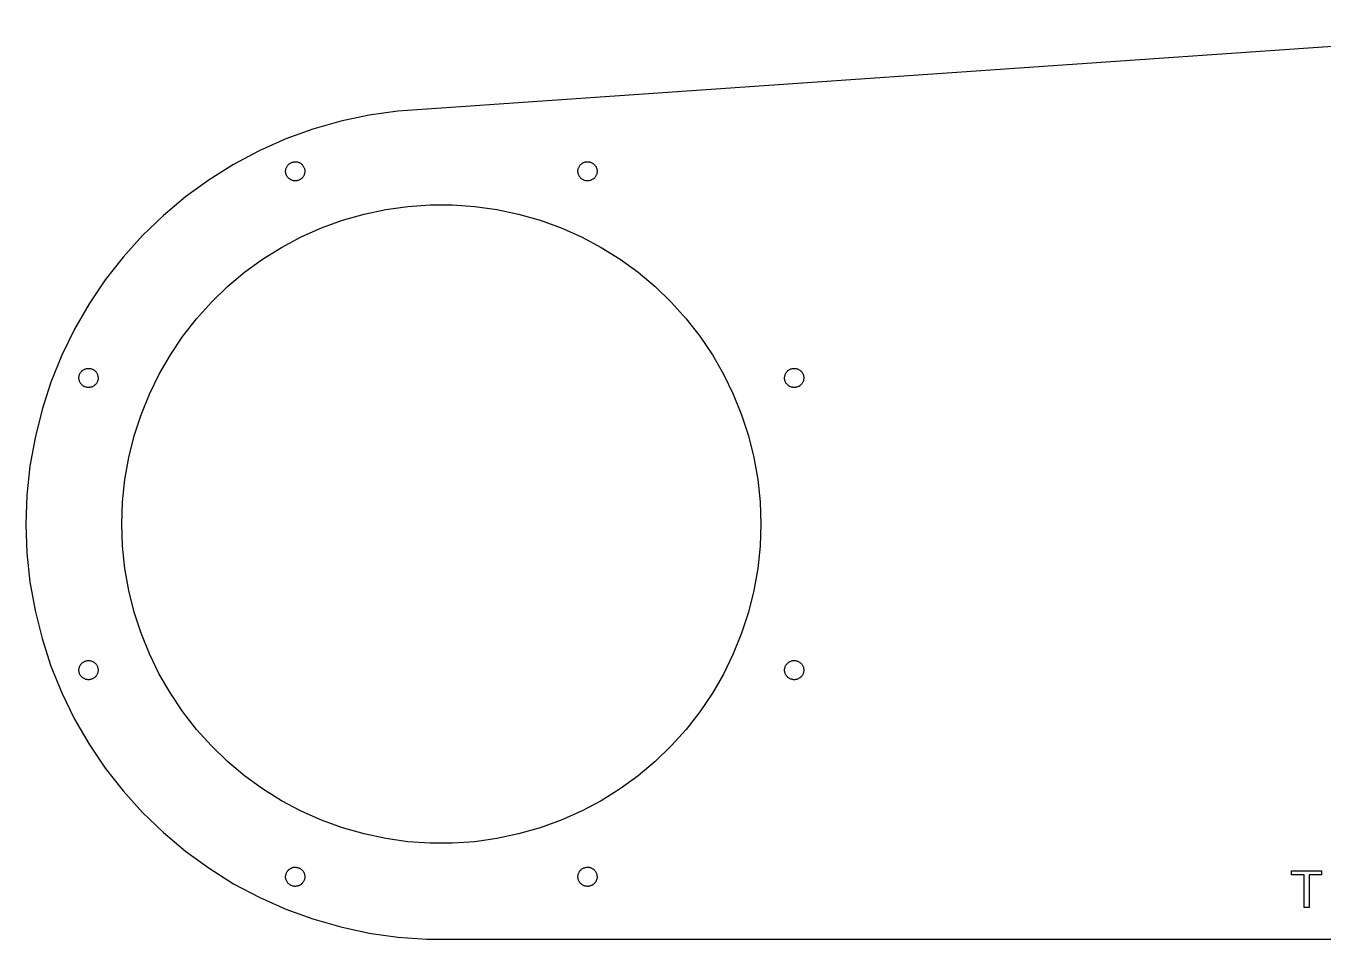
# Model space of a CAD drawing. Header units: metres. Extents: x -408 to 65, y -65 to 78.
# Drawn here: x -408 to -205, y -65 to 78 of the extents above; entities that cross this region are included whole.
import ezdxf

# ---------------------------------------------------------------- set-up
doc = ezdxf.new("R2010")
doc.units = ezdxf.units.M

msp = doc.modelspace()

# ---------------------------------------------------------------- linework, layer by layer
for p, q in [((-157.094, 77.9634), (-345.268, 64.9604)), ((-345.268, 64.9604), (-349.794, 64.6439)), ((-358.725, 63.0692), (-363.086, 61.8187)), ((-354.287, 64.0125), (-358.725, 63.0692)), ((-349.794, 64.6439), (-354.287, 64.0125)), ((-363.086, 61.8187), (-367.349, 60.2669)), ((-367.349, 60.2669), (-371.494, 58.4216)), ((-371.494, 58.4216), (-375.5, 56.2916)), ((-375.5, 56.2916), (-379.348, 53.8874)), ((-367.368, 55.1952), (-367.365, 55.2999)), ((-367.363, 55.0906), (-367.368, 55.1952)), ((-367.365, 55.2999), (-367.355, 55.4041)), ((-367.352, 54.9866), (-367.363, 55.0906)), ((-367.355, 55.4041), (-367.338, 55.5074)), ((-367.332, 54.8837), (-367.352, 54.9866)), ((-367.338, 55.5074), (-367.313, 55.6092)), ((-367.306, 54.7823), (-367.332, 54.8837)), ((-367.313, 55.6092), (-367.282, 55.709)), ((-367.282, 55.709), (-367.244, 55.8064)), ((-367.244, 55.8064), (-367.199, 55.9009)), ((-367.199, 55.9009), (-367.147, 55.9921)), ((-367.147, 55.9921), (-367.089, 56.0794)), ((-367.089, 56.0794), (-367.025, 56.1624)), ((-367.025, 56.1624), (-366.956, 56.2408)), ((-366.956, 56.2408), (-366.881, 56.3142)), ((-366.881, 56.3142), (-366.802, 56.3822)), ((-366.802, 56.3822), (-366.718, 56.4445)), ((-366.718, 56.4445), (-366.629, 56.5008)), ((-366.629, 56.5008), (-366.537, 56.5507)), ((-366.537, 56.5507), (-366.442, 56.5941)), ((-366.442, 56.5941), (-366.344, 56.6308)), ((-366.344, 56.6308), (-366.244, 56.6605)), ((-366.244, 56.6605), (-366.141, 56.6832)), ((-366.141, 56.6832), (-366.038, 56.6987)), ((-366.038, 56.6987), (-365.933, 56.7069)), ((-365.933, 56.7069), (-365.829, 56.7078)), ((-365.829, 56.7078), (-365.724, 56.7014)), ((-365.724, 56.7014), (-365.62, 56.6877)), ((-365.62, 56.6877), (-365.518, 56.6669)), ((-365.518, 56.6669), (-365.417, 56.6389)), ((-365.417, 56.6389), (-365.318, 56.6039)), ((-365.318, 56.6039), (-365.222, 56.5622)), ((-365.222, 56.5622), (-365.129, 56.5139)), ((-365.129, 56.5139), (-365.04, 56.4592)), ((-365.04, 56.4592), (-364.955, 56.3983)), ((-364.955, 56.3983), (-364.874, 56.3318)), ((-364.874, 56.3318), (-364.798, 56.2597)), ((-364.798, 56.2597), (-364.727, 56.1825)), ((-364.727, 56.1825), (-364.662, 56.1006)), ((-364.662, 56.1006), (-364.603, 56.0143)), ((-364.603, 56.0143), (-364.55, 55.9241)), ((-364.55, 55.9241), (-364.503, 55.8304)), ((-364.503, 55.8304), (-364.463, 55.7336)), ((-364.463, 55.7336), (-364.43, 55.6343)), ((-364.423, 54.8075), (-364.454, 54.7076)), ((-364.43, 55.6343), (-364.404, 55.533)), ((-364.398, 54.9093), (-364.423, 54.8075)), ((-364.404, 55.533), (-364.385, 55.43)), ((-364.381, 55.0125), (-364.398, 54.9093)), ((-364.385, 55.43), (-364.373, 55.326)), ((-364.371, 55.1167), (-364.381, 55.0125)), ((-364.373, 55.326), (-364.368, 55.2214)), ((-364.368, 55.2214), (-364.371, 55.1167)), ((-321.632, 55.2214), (-321.627, 55.326)), ((-321.629, 55.1167), (-321.632, 55.2214)), ((-321.619, 55.0125), (-321.629, 55.1167)), ((-321.627, 55.326), (-321.615, 55.43)), ((-321.602, 54.9093), (-321.619, 55.0125)), ((-321.615, 55.43), (-321.596, 55.533)), ((-321.577, 54.8075), (-321.602, 54.9093)), ((-321.596, 55.533), (-321.57, 55.6343)), ((-321.546, 54.7076), (-321.577, 54.8075)), ((-321.57, 55.6343), (-321.537, 55.7336)), ((-321.537, 55.7336), (-321.497, 55.8304)), ((-321.497, 55.8304), (-321.45, 55.9241)), ((-321.45, 55.9241), (-321.397, 56.0143)), ((-321.397, 56.0143), (-321.338, 56.1006)), ((-321.338, 56.1006), (-321.273, 56.1825)), ((-321.273, 56.1825), (-321.202, 56.2597)), ((-321.202, 56.2597), (-321.126, 56.3318)), ((-321.126, 56.3318), (-321.045, 56.3983)), ((-321.045, 56.3983), (-320.96, 56.4592)), ((-320.96, 56.4592), (-320.871, 56.5139)), ((-320.871, 56.5139), (-320.778, 56.5622)), ((-320.778, 56.5622), (-320.682, 56.6039)), ((-320.682, 56.6039), (-320.583, 56.6389)), ((-320.583, 56.6389), (-320.482, 56.6669)), ((-320.482, 56.6669), (-320.38, 56.6877)), ((-320.38, 56.6877), (-320.276, 56.7014)), ((-320.276, 56.7014), (-320.171, 56.7078)), ((-320.171, 56.7078), (-320.067, 56.7069)), ((-320.067, 56.7069), (-319.962, 56.6987)), ((-319.962, 56.6987), (-319.859, 56.6832)), ((-319.859, 56.6832), (-319.756, 56.6605)), ((-319.756, 56.6605), (-319.656, 56.6308)), ((-319.656, 56.6308), (-319.558, 56.5941)), ((-319.558, 56.5941), (-319.463, 56.5507)), ((-319.463, 56.5507), (-319.371, 56.5008)), ((-319.371, 56.5008), (-319.282, 56.4445)), ((-319.282, 56.4445), (-319.198, 56.3822)), ((-319.198, 56.3822), (-319.119, 56.3142)), ((-319.119, 56.3142), (-319.044, 56.2408)), ((-319.044, 56.2408), (-318.975, 56.1624)), ((-318.975, 56.1624), (-318.911, 56.0794)), ((-318.911, 56.0794), (-318.853, 55.9921)), ((-318.853, 55.9921), (-318.801, 55.9009)), ((-318.801, 55.9009), (-318.756, 55.8064)), ((-318.756, 55.8064), (-318.718, 55.709)), ((-318.718, 55.709), (-318.687, 55.6092)), ((-318.668, 54.8837), (-318.694, 54.7823)), ((-318.687, 55.6092), (-318.662, 55.5074)), ((-318.648, 54.9866), (-318.668, 54.8837)), ((-318.662, 55.5074), (-318.645, 55.4041)), ((-318.637, 55.0906), (-318.648, 54.9866)), ((-318.645, 55.4041), (-318.635, 55.2999)), ((-318.632, 55.1952), (-318.637, 55.0906)), ((-318.635, 55.2999), (-318.632, 55.1952)), ((-379.348, 53.8874), (-383.018, 51.2207)), ((-367.273, 54.683), (-367.306, 54.7823)), ((-367.233, 54.5863), (-367.273, 54.683)), ((-367.186, 54.4926), (-367.233, 54.5863)), ((-367.133, 54.4024), (-367.186, 54.4926)), ((-367.074, 54.3161), (-367.133, 54.4024)), ((-367.009, 54.2341), (-367.074, 54.3161)), ((-366.938, 54.157), (-367.009, 54.2341)), ((-366.862, 54.0849), (-366.938, 54.157)), ((-366.781, 54.0183), (-366.862, 54.0849)), ((-366.696, 53.9575), (-366.781, 54.0183)), ((-366.607, 53.9028), (-366.696, 53.9575)), ((-366.514, 53.8544), (-366.607, 53.9028)), ((-366.418, 53.8127), (-366.514, 53.8544)), ((-366.319, 53.7777), (-366.418, 53.8127)), ((-366.218, 53.7498), (-366.319, 53.7777)), ((-366.116, 53.7289), (-366.218, 53.7498)), ((-366.012, 53.7152), (-366.116, 53.7289)), ((-365.907, 53.7088), (-366.012, 53.7152)), ((-365.803, 53.7097), (-365.907, 53.7088)), ((-365.698, 53.718), (-365.803, 53.7097)), ((-365.595, 53.7334), (-365.698, 53.718)), ((-365.492, 53.7561), (-365.595, 53.7334)), ((-365.392, 53.7858), (-365.492, 53.7561)), ((-365.294, 53.8225), (-365.392, 53.7858)), ((-365.199, 53.8659), (-365.294, 53.8225)), ((-365.107, 53.9159), (-365.199, 53.8659)), ((-365.018, 53.9721), (-365.107, 53.9159)), ((-364.934, 54.0344), (-365.018, 53.9721)), ((-364.855, 54.1024), (-364.934, 54.0344)), ((-364.78, 54.1758), (-364.855, 54.1024)), ((-364.711, 54.2542), (-364.78, 54.1758)), ((-364.647, 54.3373), (-364.711, 54.2542)), ((-364.589, 54.4246), (-364.647, 54.3373)), ((-364.538, 54.5157), (-364.589, 54.4246)), ((-364.492, 54.6102), (-364.538, 54.5157)), ((-364.454, 54.7076), (-364.492, 54.6102)), ((-321.508, 54.6102), (-321.546, 54.7076)), ((-321.462, 54.5157), (-321.508, 54.6102)), ((-321.411, 54.4246), (-321.462, 54.5157)), ((-321.353, 54.3373), (-321.411, 54.4246)), ((-321.289, 54.2542), (-321.353, 54.3373)), ((-321.22, 54.1758), (-321.289, 54.2542)), ((-321.145, 54.1024), (-321.22, 54.1758)), ((-321.066, 54.0344), (-321.145, 54.1024)), ((-320.982, 53.9721), (-321.066, 54.0344)), ((-320.893, 53.9159), (-320.982, 53.9721)), ((-320.801, 53.8659), (-320.893, 53.9159)), ((-320.706, 53.8225), (-320.801, 53.8659)), ((-320.608, 53.7858), (-320.706, 53.8225)), ((-320.508, 53.7561), (-320.608, 53.7858)), ((-320.405, 53.7334), (-320.508, 53.7561)), ((-320.302, 53.718), (-320.405, 53.7334)), ((-320.197, 53.7097), (-320.302, 53.718)), ((-320.093, 53.7088), (-320.197, 53.7097)), ((-319.988, 53.7152), (-320.093, 53.7088)), ((-319.884, 53.7289), (-319.988, 53.7152)), ((-319.782, 53.7498), (-319.884, 53.7289)), ((-319.681, 53.7777), (-319.782, 53.7498)), ((-319.582, 53.8127), (-319.681, 53.7777)), ((-319.486, 53.8544), (-319.582, 53.8127)), ((-319.393, 53.9028), (-319.486, 53.8544)), ((-319.304, 53.9575), (-319.393, 53.9028)), ((-319.219, 54.0183), (-319.304, 53.9575)), ((-319.138, 54.0849), (-319.219, 54.0183)), ((-319.062, 54.157), (-319.138, 54.0849)), ((-318.991, 54.2341), (-319.062, 54.157)), ((-318.926, 54.3161), (-318.991, 54.2341)), ((-318.867, 54.4024), (-318.926, 54.3161)), ((-318.814, 54.4926), (-318.867, 54.4024)), ((-318.767, 54.5863), (-318.814, 54.4926)), ((-318.727, 54.683), (-318.767, 54.5863)), ((-318.694, 54.7823), (-318.727, 54.683)), ((-383.018, 51.2207), (-386.493, 48.3044)), ((-355.096, 48.5148), (-351.682, 49.2404)), ((-351.682, 49.2404), (-348.226, 49.7261)), ((-348.226, 49.7261), (-344.745, 49.9695)), ((-344.745, 49.9695), (-341.255, 49.9695)), ((-341.255, 49.9695), (-337.774, 49.7261)), ((-337.774, 49.7261), (-334.318, 49.2404)), ((-334.318, 49.2404), (-330.904, 48.5148)), ((-386.493, 48.3044), (-389.757, 45.1528)), ((-361.73, 46.3592), (-358.451, 47.5528)), ((-358.451, 47.5528), (-355.096, 48.5148)), ((-330.904, 48.5148), (-327.549, 47.5528)), ((-327.549, 47.5528), (-324.27, 46.3592)), ((-389.757, 45.1528), (-392.793, 41.7812)), ((-368, 43.3013), (-364.919, 44.9397)), ((-364.919, 44.9397), (-361.73, 46.3592)), ((-324.27, 46.3592), (-321.081, 44.9397)), ((-321.081, 44.9397), (-318, 43.3013)), ((-370.96, 41.4519), (-368, 43.3013)), ((-318, 43.3013), (-315.04, 41.4519)), ((-392.793, 41.7812), (-395.586, 38.206)), ((-373.783, 39.4005), (-370.96, 41.4519)), ((-315.04, 41.4519), (-312.217, 39.4005)), ((-376.457, 37.1572), (-373.783, 39.4005)), ((-312.217, 39.4005), (-309.543, 37.1572)), ((-395.586, 38.206), (-398.123, 34.4447)), ((-378.967, 34.7329), (-376.457, 37.1572)), ((-309.543, 37.1572), (-307.033, 34.7329)), ((-381.302, 32.1394), (-378.967, 34.7329)), ((-307.033, 34.7329), (-304.698, 32.1394)), ((-398.123, 34.4447), (-400.392, 30.5156)), ((-400.392, 30.5156), (-402.38, 26.4379)), ((-383.451, 29.3893), (-381.302, 32.1394)), ((-304.698, 32.1394), (-302.549, 29.3893)), ((-385.402, 26.496), (-383.451, 29.3893)), ((-302.549, 29.3893), (-300.598, 26.496)), ((-402.38, 26.4379), (-404.08, 22.2313)), ((-387.147, 23.4736), (-385.402, 26.496)), ((-300.598, 26.496), (-298.853, 23.4736)), ((-398.404, 24.3552), (-398.3, 24.3652)), ((-398.3, 24.3652), (-398.195, 24.368)), ((-398.195, 24.368), (-398.091, 24.3634)), ((-398.091, 24.3634), (-397.987, 24.3515)), ((-288.013, 24.3515), (-287.909, 24.3634)), ((-287.909, 24.3634), (-287.805, 24.368)), ((-287.805, 24.368), (-287.7, 24.3652)), ((-287.7, 24.3652), (-287.596, 24.3552)), ((-399.708, 22.8288), (-399.707, 22.9335)), ((-399.701, 22.7243), (-399.708, 22.8288)), ((-399.707, 22.9335), (-399.699, 23.0378)), ((-399.688, 22.6205), (-399.701, 22.7243)), ((-399.699, 23.0378), (-399.683, 23.1414)), ((-399.667, 22.5179), (-399.688, 22.6205)), ((-399.683, 23.1414), (-399.661, 23.2436)), ((-399.639, 22.417), (-399.667, 22.5179)), ((-399.661, 23.2436), (-399.631, 23.344)), ((-399.604, 22.3183), (-399.639, 22.417)), ((-399.631, 23.344), (-399.594, 23.4421)), ((-399.594, 23.4421), (-399.551, 23.5373)), ((-399.551, 23.5373), (-399.501, 23.6293)), ((-399.501, 23.6293), (-399.445, 23.7176)), ((-399.445, 23.7176), (-399.382, 23.8018)), ((-399.382, 23.8018), (-399.314, 23.8814)), ((-399.314, 23.8814), (-399.241, 23.9561)), ((-399.241, 23.9561), (-399.162, 24.0255)), ((-399.162, 24.0255), (-399.079, 24.0892)), ((-399.079, 24.0892), (-398.992, 24.147)), ((-398.992, 24.147), (-398.901, 24.1985)), ((-398.901, 24.1985), (-398.806, 24.2436)), ((-398.806, 24.2436), (-398.709, 24.282)), ((-398.709, 24.282), (-398.609, 24.3135)), ((-398.609, 24.3135), (-398.507, 24.3379)), ((-398.507, 24.3379), (-398.404, 24.3552)), ((-397.987, 24.3515), (-397.884, 24.3325)), ((-397.884, 24.3325), (-397.782, 24.3063)), ((-397.782, 24.3063), (-397.683, 24.273)), ((-397.683, 24.273), (-397.586, 24.233)), ((-397.586, 24.233), (-397.493, 24.1862)), ((-397.493, 24.1862), (-397.402, 24.1331)), ((-397.402, 24.1331), (-397.316, 24.0738)), ((-397.316, 24.0738), (-397.234, 24.0086)), ((-397.234, 24.0086), (-397.157, 23.9379)), ((-397.157, 23.9379), (-397.085, 23.862)), ((-397.085, 23.862), (-397.018, 23.7812)), ((-397.018, 23.7812), (-396.957, 23.6959)), ((-396.957, 23.6959), (-396.903, 23.6067)), ((-396.903, 23.6067), (-396.854, 23.5138)), ((-396.854, 23.5138), (-396.813, 23.4178)), ((-396.786, 22.3921), (-396.822, 22.294)), ((-396.813, 23.4178), (-396.778, 23.3191)), ((-396.756, 22.4925), (-396.786, 22.3921)), ((-396.778, 23.3191), (-396.75, 23.2182)), ((-396.733, 22.5947), (-396.756, 22.4925)), ((-396.75, 23.2182), (-396.729, 23.1156)), ((-396.718, 22.6982), (-396.733, 22.5947)), ((-396.729, 23.1156), (-396.715, 23.0118)), ((-396.71, 22.8026), (-396.718, 22.6982)), ((-396.715, 23.0118), (-396.709, 22.9073)), ((-396.709, 22.9073), (-396.71, 22.8026)), ((-388.677, 20.3368), (-387.147, 23.4736)), ((-298.853, 23.4736), (-297.323, 20.3368)), ((-289.291, 22.9073), (-289.285, 23.0118)), ((-289.29, 22.8026), (-289.291, 22.9073)), ((-289.282, 22.6982), (-289.29, 22.8026)), ((-289.285, 23.0118), (-289.271, 23.1156)), ((-289.267, 22.5947), (-289.282, 22.6982)), ((-289.271, 23.1156), (-289.25, 23.2182)), ((-289.244, 22.4925), (-289.267, 22.5947)), ((-289.25, 23.2182), (-289.222, 23.3191)), ((-289.214, 22.3921), (-289.244, 22.4925)), ((-289.222, 23.3191), (-289.187, 23.4178)), ((-289.178, 22.294), (-289.214, 22.3921)), ((-289.187, 23.4178), (-289.146, 23.5138)), ((-289.146, 23.5138), (-289.097, 23.6067)), ((-289.097, 23.6067), (-289.043, 23.6959)), ((-289.043, 23.6959), (-288.982, 23.7812)), ((-288.982, 23.7812), (-288.915, 23.862)), ((-288.915, 23.862), (-288.843, 23.9379)), ((-288.843, 23.9379), (-288.766, 24.0086)), ((-288.766, 24.0086), (-288.684, 24.0738)), ((-288.684, 24.0738), (-288.598, 24.1331)), ((-288.598, 24.1331), (-288.507, 24.1862)), ((-288.507, 24.1862), (-288.414, 24.233)), ((-288.414, 24.233), (-288.317, 24.273)), ((-288.317, 24.273), (-288.218, 24.3063)), ((-288.218, 24.3063), (-288.116, 24.3325)), ((-288.116, 24.3325), (-288.013, 24.3515)), ((-287.596, 24.3552), (-287.493, 24.3379)), ((-287.493, 24.3379), (-287.391, 24.3135)), ((-287.391, 24.3135), (-287.291, 24.282)), ((-287.291, 24.282), (-287.194, 24.2436)), ((-287.194, 24.2436), (-287.099, 24.1985)), ((-287.099, 24.1985), (-287.008, 24.147)), ((-287.008, 24.147), (-286.921, 24.0892)), ((-286.921, 24.0892), (-286.838, 24.0255)), ((-286.838, 24.0255), (-286.759, 23.9561)), ((-286.759, 23.9561), (-286.686, 23.8814)), ((-286.686, 23.8814), (-286.618, 23.8018)), ((-286.618, 23.8018), (-286.555, 23.7176)), ((-286.555, 23.7176), (-286.499, 23.6293)), ((-286.499, 23.6293), (-286.449, 23.5373)), ((-286.449, 23.5373), (-286.406, 23.4421)), ((-286.406, 23.4421), (-286.369, 23.344)), ((-286.361, 22.417), (-286.396, 22.3183)), ((-286.369, 23.344), (-286.339, 23.2436)), ((-286.333, 22.5179), (-286.361, 22.417)), ((-286.339, 23.2436), (-286.317, 23.1414)), ((-286.312, 22.6205), (-286.333, 22.5179)), ((-286.317, 23.1414), (-286.301, 23.0378)), ((-286.299, 22.7243), (-286.312, 22.6205)), ((-286.301, 23.0378), (-286.293, 22.9335)), ((-286.292, 22.8288), (-286.299, 22.7243)), ((-286.293, 22.9335), (-286.292, 22.8288)), ((-404.08, 22.2313), (-405.482, 17.9164)), ((-399.562, 22.2223), (-399.604, 22.3183)), ((-399.514, 22.1294), (-399.562, 22.2223)), ((-399.459, 22.0401), (-399.514, 22.1294)), ((-399.398, 21.9549), (-399.459, 22.0401)), ((-399.332, 21.8741), (-399.398, 21.9549)), ((-399.26, 21.7982), (-399.332, 21.8741)), ((-399.182, 21.7274), (-399.26, 21.7982)), ((-399.101, 21.6622), (-399.182, 21.7274)), ((-399.014, 21.6029), (-399.101, 21.6622)), ((-398.924, 21.5498), (-399.014, 21.6029)), ((-398.83, 21.5031), (-398.924, 21.5498)), ((-398.734, 21.463), (-398.83, 21.5031)), ((-398.634, 21.4298), (-398.734, 21.463)), ((-398.533, 21.4036), (-398.634, 21.4298)), ((-398.43, 21.3845), (-398.533, 21.4036)), ((-398.326, 21.3727), (-398.43, 21.3845)), ((-398.221, 21.3681), (-398.326, 21.3727)), ((-398.117, 21.3708), (-398.221, 21.3681)), ((-398.013, 21.3809), (-398.117, 21.3708)), ((-397.909, 21.3981), (-398.013, 21.3809)), ((-397.807, 21.4226), (-397.909, 21.3981)), ((-397.708, 21.4541), (-397.807, 21.4226)), ((-397.61, 21.4924), (-397.708, 21.4541)), ((-397.516, 21.5375), (-397.61, 21.4924)), ((-397.425, 21.5891), (-397.516, 21.5375)), ((-397.337, 21.6469), (-397.425, 21.5891)), ((-397.254, 21.7106), (-397.337, 21.6469)), ((-397.176, 21.78), (-397.254, 21.7106)), ((-397.102, 21.8546), (-397.176, 21.78)), ((-397.034, 21.9343), (-397.102, 21.8546)), ((-396.972, 22.0184), (-397.034, 21.9343)), ((-396.916, 22.1067), (-396.972, 22.0184)), ((-396.866, 22.1987), (-396.916, 22.1067)), ((-396.822, 22.294), (-396.866, 22.1987)), ((-389.985, 17.101), (-388.677, 20.3368)), ((-297.323, 20.3368), (-296.015, 17.101)), ((-289.134, 22.1987), (-289.178, 22.294)), ((-289.084, 22.1067), (-289.134, 22.1987)), ((-289.028, 22.0184), (-289.084, 22.1067)), ((-288.966, 21.9343), (-289.028, 22.0184)), ((-288.898, 21.8546), (-288.966, 21.9343)), ((-288.824, 21.78), (-288.898, 21.8546)), ((-288.746, 21.7106), (-288.824, 21.78)), ((-288.663, 21.6469), (-288.746, 21.7106)), ((-288.575, 21.5891), (-288.663, 21.6469)), ((-288.484, 21.5375), (-288.575, 21.5891)), ((-288.39, 21.4924), (-288.484, 21.5375)), ((-288.292, 21.4541), (-288.39, 21.4924)), ((-288.193, 21.4226), (-288.292, 21.4541)), ((-288.091, 21.3981), (-288.193, 21.4226)), ((-287.987, 21.3809), (-288.091, 21.3981)), ((-287.883, 21.3708), (-287.987, 21.3809)), ((-287.779, 21.3681), (-287.883, 21.3708)), ((-287.674, 21.3727), (-287.779, 21.3681)), ((-287.57, 21.3845), (-287.674, 21.3727)), ((-287.467, 21.4036), (-287.57, 21.3845)), ((-287.366, 21.4298), (-287.467, 21.4036)), ((-287.266, 21.463), (-287.366, 21.4298)), ((-287.17, 21.5031), (-287.266, 21.463)), ((-287.076, 21.5498), (-287.17, 21.5031)), ((-286.986, 21.6029), (-287.076, 21.5498)), ((-286.899, 21.6622), (-286.986, 21.6029)), ((-286.818, 21.7274), (-286.899, 21.6622)), ((-286.74, 21.7982), (-286.818, 21.7274)), ((-286.668, 21.8741), (-286.74, 21.7982)), ((-286.602, 21.9549), (-286.668, 21.8741)), ((-286.541, 22.0401), (-286.602, 21.9549)), ((-286.486, 22.1294), (-286.541, 22.0401)), ((-286.438, 22.2223), (-286.486, 22.1294)), ((-286.396, 22.3183), (-286.438, 22.2223)), ((-405.482, 17.9164), (-406.58, 13.5143)), ((-391.063, 13.7819), (-389.985, 17.101)), ((-296.015, 17.101), (-294.937, 13.7819)), ((-406.58, 13.5143), (-407.367, 9.04625)), ((-391.907, 10.3956), (-391.063, 13.7819)), ((-294.937, 13.7819), (-294.093, 10.3956)), ((-392.513, 6.95865), (-391.907, 10.3956)), ((-294.093, 10.3956), (-293.487, 6.95865)), ((-407.367, 9.04625), (-407.842, 4.53416)), ((-392.878, 3.48782), (-392.513, 6.95865)), ((-293.487, 6.95865), (-293.122, 3.48782)), ((-407.842, 4.53416), (-408, 0)), ((-393, 0), (-392.878, 3.48782)), ((-293.122, 3.48782), (-293, 0)), ((-408, 0), (-407.842, -4.53416)), ((-392.878, -3.48782), (-393, 0)), ((-293, 0), (-293.122, -3.48782)), ((-392.513, -6.95865), (-392.878, -3.48782)), ((-293.122, -3.48782), (-293.487, -6.95865)), ((-407.842, -4.53416), (-407.367, -9.04625)), ((-391.907, -10.3956), (-392.513, -6.95865)), ((-293.487, -6.95865), (-294.093, -10.3956)), ((-407.367, -9.04625), (-406.58, -13.5143)), ((-391.063, -13.7819), (-391.907, -10.3956)), ((-294.093, -10.3956), (-294.937, -13.7819)), ((-406.58, -13.5143), (-405.482, -17.9164)), ((-389.985, -17.101), (-391.063, -13.7819)), ((-294.937, -13.7819), (-296.015, -17.101)), ((-405.482, -17.9164), (-404.08, -22.2313)), ((-388.677, -20.3368), (-389.985, -17.101)), ((-296.015, -17.101), (-297.323, -20.3368)), ((-404.08, -22.2313), (-402.38, -26.4379)), ((-399.639, -22.417), (-399.604, -22.3183)), ((-399.604, -22.3183), (-399.562, -22.2223)), ((-399.562, -22.2223), (-399.514, -22.1294)), ((-399.514, -22.1294), (-399.459, -22.0401)), ((-399.459, -22.0401), (-399.398, -21.9549)), ((-399.398, -21.9549), (-399.332, -21.8741)), ((-399.332, -21.8741), (-399.26, -21.7982)), ((-399.26, -21.7982), (-399.182, -21.7274)), ((-399.182, -21.7274), (-399.101, -21.6622)), ((-399.101, -21.6622), (-399.014, -21.6029)), ((-399.014, -21.6029), (-398.924, -21.5498)), ((-398.924, -21.5498), (-398.83, -21.5031)), ((-398.83, -21.5031), (-398.734, -21.463)), ((-398.734, -21.463), (-398.634, -21.4298)), ((-398.634, -21.4298), (-398.533, -21.4036)), ((-398.533, -21.4036), (-398.43, -21.3845)), ((-398.43, -21.3845), (-398.326, -21.3727)), ((-398.326, -21.3727), (-398.221, -21.3681)), ((-398.221, -21.3681), (-398.117, -21.3708)), ((-398.117, -21.3708), (-398.013, -21.3809)), ((-398.013, -21.3809), (-397.909, -21.3981)), ((-397.909, -21.3981), (-397.807, -21.4226)), ((-397.807, -21.4226), (-397.708, -21.4541)), ((-397.708, -21.4541), (-397.61, -21.4924)), ((-397.61, -21.4924), (-397.516, -21.5375)), ((-397.516, -21.5375), (-397.425, -21.5891)), ((-397.425, -21.5891), (-397.337, -21.6469)), ((-397.337, -21.6469), (-397.254, -21.7106)), ((-397.254, -21.7106), (-397.176, -21.78)), ((-397.176, -21.78), (-397.102, -21.8546)), ((-397.102, -21.8546), (-397.034, -21.9343)), ((-397.034, -21.9343), (-396.972, -22.0184)), ((-396.972, -22.0184), (-396.916, -22.1067)), ((-396.916, -22.1067), (-396.866, -22.1987)), ((-396.866, -22.1987), (-396.822, -22.294)), ((-396.822, -22.294), (-396.786, -22.3921)), ((-387.147, -23.4736), (-388.677, -20.3368)), ((-297.323, -20.3368), (-298.853, -23.4736)), ((-289.214, -22.3921), (-289.178, -22.294)), ((-289.178, -22.294), (-289.134, -22.1987)), ((-289.134, -22.1987), (-289.084, -22.1067)), ((-289.084, -22.1067), (-289.028, -22.0184)), ((-289.028, -22.0184), (-288.966, -21.9343)), ((-288.966, -21.9343), (-288.898, -21.8546)), ((-288.898, -21.8546), (-288.824, -21.78)), ((-288.824, -21.78), (-288.746, -21.7106)), ((-288.746, -21.7106), (-288.663, -21.6469)), ((-288.663, -21.6469), (-288.575, -21.5891)), ((-288.575, -21.5891), (-288.484, -21.5375)), ((-288.484, -21.5375), (-288.39, -21.4924)), ((-288.39, -21.4924), (-288.292, -21.4541)), ((-288.292, -21.4541), (-288.193, -21.4226)), ((-288.193, -21.4226), (-288.091, -21.3981)), ((-288.091, -21.3981), (-287.987, -21.3809)), ((-287.987, -21.3809), (-287.883, -21.3708)), ((-287.883, -21.3708), (-287.779, -21.3681)), ((-287.779, -21.3681), (-287.674, -21.3727)), ((-287.674, -21.3727), (-287.57, -21.3845)), ((-287.57, -21.3845), (-287.467, -21.4036)), ((-287.467, -21.4036), (-287.366, -21.4298)), ((-287.366, -21.4298), (-287.266, -21.463)), ((-287.266, -21.463), (-287.17, -21.5031)), ((-287.17, -21.5031), (-287.076, -21.5498)), ((-287.076, -21.5498), (-286.986, -21.6029)), ((-286.986, -21.6029), (-286.899, -21.6622)), ((-286.899, -21.6622), (-286.818, -21.7274)), ((-286.818, -21.7274), (-286.74, -21.7982)), ((-286.74, -21.7982), (-286.668, -21.8741)), ((-286.668, -21.8741), (-286.602, -21.9549)), ((-286.602, -21.9549), (-286.541, -22.0401)), ((-286.541, -22.0401), (-286.486, -22.1294)), ((-286.486, -22.1294), (-286.438, -22.2223)), ((-286.438, -22.2223), (-286.396, -22.3183)), ((-286.396, -22.3183), (-286.361, -22.417)), ((-399.708, -22.8288), (-399.701, -22.7243)), ((-399.707, -22.9335), (-399.708, -22.8288)), ((-399.699, -23.0378), (-399.707, -22.9335)), ((-399.701, -22.7243), (-399.688, -22.6205)), ((-399.683, -23.1414), (-399.699, -23.0378)), ((-399.688, -22.6205), (-399.667, -22.5179)), ((-399.661, -23.2436), (-399.683, -23.1414)), ((-399.667, -22.5179), (-399.639, -22.417)), ((-399.631, -23.344), (-399.661, -23.2436)), ((-399.594, -23.4421), (-399.631, -23.344)), ((-399.551, -23.5373), (-399.594, -23.4421)), ((-399.501, -23.6293), (-399.551, -23.5373)), ((-399.445, -23.7176), (-399.501, -23.6293)), ((-399.382, -23.8018), (-399.445, -23.7176)), ((-399.314, -23.8814), (-399.382, -23.8018)), ((-399.241, -23.9561), (-399.314, -23.8814)), ((-399.162, -24.0255), (-399.241, -23.9561)), ((-399.079, -24.0892), (-399.162, -24.0255)), ((-398.992, -24.147), (-399.079, -24.0892)), ((-398.901, -24.1985), (-398.992, -24.147)), ((-398.806, -24.2436), (-398.901, -24.1985)), ((-398.709, -24.282), (-398.806, -24.2436)), ((-398.609, -24.3135), (-398.709, -24.282)), ((-398.507, -24.3379), (-398.609, -24.3135)), ((-398.404, -24.3552), (-398.507, -24.3379)), ((-398.3, -24.3652), (-398.404, -24.3552)), ((-397.987, -24.3515), (-398.091, -24.3634)), ((-397.884, -24.3325), (-397.987, -24.3515)), ((-397.782, -24.3063), (-397.884, -24.3325)), ((-397.683, -24.273), (-397.782, -24.3063)), ((-397.586, -24.233), (-397.683, -24.273)), ((-397.493, -24.1862), (-397.586, -24.233)), ((-397.402, -24.1331), (-397.493, -24.1862)), ((-397.316, -24.0738), (-397.402, -24.1331)), ((-397.234, -24.0086), (-397.316, -24.0738)), ((-397.157, -23.9379), (-397.234, -24.0086)), ((-397.085, -23.862), (-397.157, -23.9379)), ((-397.018, -23.7812), (-397.085, -23.862)), ((-396.957, -23.6959), (-397.018, -23.7812)), ((-396.903, -23.6067), (-396.957, -23.6959)), ((-396.854, -23.5138), (-396.903, -23.6067)), ((-396.813, -23.4178), (-396.854, -23.5138)), ((-396.778, -23.3191), (-396.813, -23.4178)), ((-396.786, -22.3921), (-396.756, -22.4925)), ((-396.75, -23.2182), (-396.778, -23.3191)), ((-396.756, -22.4925), (-396.733, -22.5947)), ((-396.729, -23.1156), (-396.75, -23.2182)), ((-396.733, -22.5947), (-396.718, -22.6982)), ((-396.715, -23.0118), (-396.729, -23.1156)), ((-396.718, -22.6982), (-396.71, -22.8026)), ((-396.709, -22.9073), (-396.715, -23.0118)), ((-396.71, -22.8026), (-396.709, -22.9073)), ((-385.402, -26.496), (-387.147, -23.4736)), ((-298.853, -23.4736), (-300.598, -26.496)), ((-289.291, -22.9073), (-289.29, -22.8026)), ((-289.285, -23.0118), (-289.291, -22.9073)), ((-289.29, -22.8026), (-289.282, -22.6982)), ((-289.271, -23.1156), (-289.285, -23.0118)), ((-289.282, -22.6982), (-289.267, -22.5947)), ((-289.25, -23.2182), (-289.271, -23.1156)), ((-289.267, -22.5947), (-289.244, -22.4925)), ((-289.222, -23.3191), (-289.25, -23.2182)), ((-289.244, -22.4925), (-289.214, -22.3921)), ((-289.187, -23.4178), (-289.222, -23.3191)), ((-289.146, -23.5138), (-289.187, -23.4178)), ((-289.097, -23.6067), (-289.146, -23.5138)), ((-289.043, -23.6959), (-289.097, -23.6067)), ((-288.982, -23.7812), (-289.043, -23.6959)), ((-288.915, -23.862), (-288.982, -23.7812)), ((-288.843, -23.9379), (-288.915, -23.862)), ((-288.766, -24.0086), (-288.843, -23.9379)), ((-288.684, -24.0738), (-288.766, -24.0086)), ((-288.598, -24.1331), (-288.684, -24.0738)), ((-288.507, -24.1862), (-288.598, -24.1331)), ((-288.414, -24.233), (-288.507, -24.1862)), ((-288.317, -24.273), (-288.414, -24.233)), ((-288.218, -24.3063), (-288.317, -24.273)), ((-288.116, -24.3325), (-288.218, -24.3063)), ((-288.013, -24.3515), (-288.116, -24.3325)), ((-287.909, -24.3634), (-288.013, -24.3515)), ((-287.596, -24.3552), (-287.7, -24.3652)), ((-287.493, -24.3379), (-287.596, -24.3552)), ((-287.391, -24.3135), (-287.493, -24.3379)), ((-287.291, -24.282), (-287.391, -24.3135)), ((-287.194, -24.2436), (-287.291, -24.282)), ((-287.099, -24.1985), (-287.194, -24.2436)), ((-287.008, -24.147), (-287.099, -24.1985)), ((-286.921, -24.0892), (-287.008, -24.147)), ((-286.838, -24.0255), (-286.921, -24.0892)), ((-286.759, -23.9561), (-286.838, -24.0255)), ((-286.686, -23.8814), (-286.759, -23.9561)), ((-286.618, -23.8018), (-286.686, -23.8814)), ((-286.555, -23.7176), (-286.618, -23.8018)), ((-286.499, -23.6293), (-286.555, -23.7176)), ((-286.449, -23.5373), (-286.499, -23.6293)), ((-286.406, -23.4421), (-286.449, -23.5373)), ((-286.369, -23.344), (-286.406, -23.4421)), ((-286.339, -23.2436), (-286.369, -23.344)), ((-286.361, -22.417), (-286.333, -22.5179)), ((-286.317, -23.1414), (-286.339, -23.2436)), ((-286.333, -22.5179), (-286.312, -22.6205)), ((-286.301, -23.0378), (-286.317, -23.1414)), ((-286.312, -22.6205), (-286.299, -22.7243)), ((-286.293, -22.9335), (-286.301, -23.0378)), ((-286.299, -22.7243), (-286.292, -22.8288)), ((-286.292, -22.8288), (-286.293, -22.9335)), ((-398.195, -24.368), (-398.3, -24.3652)), ((-398.091, -24.3634), (-398.195, -24.368)), ((-287.805, -24.368), (-287.909, -24.3634)), ((-287.7, -24.3652), (-287.805, -24.368)), ((-402.38, -26.4379), (-400.392, -30.5156)), ((-383.451, -29.3893), (-385.402, -26.496)), ((-300.598, -26.496), (-302.549, -29.3893)), ((-381.302, -32.1394), (-383.451, -29.3893)), ((-302.549, -29.3893), (-304.698, -32.1394)), ((-400.392, -30.5156), (-398.123, -34.4447)), ((-378.967, -34.7329), (-381.302, -32.1394)), ((-304.698, -32.1394), (-307.033, -34.7329)), ((-398.123, -34.4447), (-395.586, -38.206)), ((-376.457, -37.1572), (-378.967, -34.7329)), ((-307.033, -34.7329), (-309.543, -37.1572)), ((-395.586, -38.206), (-392.793, -41.7812)), ((-373.783, -39.4005), (-376.457, -37.1572)), ((-309.543, -37.1572), (-312.217, -39.4005)), ((-370.96, -41.4519), (-373.783, -39.4005)), ((-312.217, -39.4005), (-315.04, -41.4519)), ((-392.793, -41.7812), (-389.757, -45.1528)), ((-368, -43.3013), (-370.96, -41.4519)), ((-315.04, -41.4519), (-318, -43.3013)), ((-364.919, -44.9397), (-368, -43.3013)), ((-318, -43.3013), (-321.081, -44.9397)), ((-389.757, -45.1528), (-386.493, -48.3044)), ((-361.73, -46.3592), (-364.919, -44.9397)), ((-358.451, -47.5528), (-361.73, -46.3592)), ((-324.27, -46.3592), (-327.549, -47.5528)), ((-321.081, -44.9397), (-324.27, -46.3592)), ((-386.493, -48.3044), (-383.018, -51.2207)), ((-355.096, -48.5148), (-358.451, -47.5528)), ((-351.682, -49.2404), (-355.096, -48.5148)), ((-330.904, -48.5148), (-334.318, -49.2404)), ((-327.549, -47.5528), (-330.904, -48.5148)), ((-348.226, -49.7261), (-351.682, -49.2404)), ((-344.745, -49.9695), (-348.226, -49.7261)), ((-341.255, -49.9695), (-344.745, -49.9695)), ((-337.774, -49.7261), (-341.255, -49.9695)), ((-334.318, -49.2404), (-337.774, -49.7261)), ((-383.018, -51.2207), (-379.348, -53.8874)), ((-379.348, -53.8874), (-375.5, -56.2916)), ((-367.332, -54.8837), (-367.306, -54.7823)), ((-367.306, -54.7823), (-367.273, -54.683)), ((-367.273, -54.683), (-367.233, -54.5863)), ((-367.233, -54.5863), (-367.186, -54.4926)), ((-367.186, -54.4926), (-367.133, -54.4024)), ((-367.133, -54.4024), (-367.074, -54.3161)), ((-367.074, -54.3161), (-367.009, -54.2341)), ((-367.009, -54.2341), (-366.938, -54.157)), ((-366.938, -54.157), (-366.862, -54.0849)), ((-366.862, -54.0849), (-366.781, -54.0183)), ((-366.781, -54.0183), (-366.696, -53.9575)), ((-366.696, -53.9575), (-366.607, -53.9028)), ((-366.607, -53.9028), (-366.514, -53.8544)), ((-366.514, -53.8544), (-366.418, -53.8127)), ((-366.418, -53.8127), (-366.319, -53.7777)), ((-366.319, -53.7777), (-366.218, -53.7498)), ((-366.218, -53.7498), (-366.116, -53.7289)), ((-366.116, -53.7289), (-366.012, -53.7152)), ((-366.012, -53.7152), (-365.907, -53.7088)), ((-365.907, -53.7088), (-365.803, -53.7097)), ((-365.803, -53.7097), (-365.698, -53.718)), ((-365.698, -53.718), (-365.595, -53.7334)), ((-365.595, -53.7334), (-365.492, -53.7561)), ((-365.492, -53.7561), (-365.392, -53.7858)), ((-365.392, -53.7858), (-365.294, -53.8225)), ((-365.294, -53.8225), (-365.199, -53.8659)), ((-365.199, -53.8659), (-365.107, -53.9159)), ((-365.107, -53.9159), (-365.018, -53.9721)), ((-365.018, -53.9721), (-364.934, -54.0344)), ((-364.934, -54.0344), (-364.855, -54.1024)), ((-364.855, -54.1024), (-364.78, -54.1758)), ((-364.78, -54.1758), (-364.711, -54.2542)), ((-364.711, -54.2542), (-364.647, -54.3373)), ((-364.647, -54.3373), (-364.589, -54.4246)), ((-364.589, -54.4246), (-364.538, -54.5157)), ((-364.538, -54.5157), (-364.492, -54.6102)), ((-364.492, -54.6102), (-364.454, -54.7076)), ((-364.454, -54.7076), (-364.423, -54.8075)), ((-321.577, -54.8075), (-321.546, -54.7076)), ((-321.546, -54.7076), (-321.508, -54.6102)), ((-321.508, -54.6102), (-321.462, -54.5157)), ((-321.462, -54.5157), (-321.411, -54.4246)), ((-321.411, -54.4246), (-321.353, -54.3373)), ((-321.353, -54.3373), (-321.289, -54.2542)), ((-321.289, -54.2542), (-321.22, -54.1758)), ((-321.22, -54.1758), (-321.145, -54.1024)), ((-321.145, -54.1024), (-321.066, -54.0344)), ((-321.066, -54.0344), (-320.982, -53.9721)), ((-320.982, -53.9721), (-320.893, -53.9159)), ((-320.893, -53.9159), (-320.801, -53.8659)), ((-320.801, -53.8659), (-320.706, -53.8225)), ((-320.706, -53.8225), (-320.608, -53.7858)), ((-320.608, -53.7858), (-320.508, -53.7561)), ((-320.508, -53.7561), (-320.405, -53.7334)), ((-320.405, -53.7334), (-320.302, -53.718)), ((-320.302, -53.718), (-320.197, -53.7097)), ((-320.197, -53.7097), (-320.093, -53.7088)), ((-320.093, -53.7088), (-319.988, -53.7152)), ((-319.988, -53.7152), (-319.884, -53.7289)), ((-319.884, -53.7289), (-319.782, -53.7498)), ((-319.782, -53.7498), (-319.681, -53.7777)), ((-319.681, -53.7777), (-319.582, -53.8127)), ((-319.582, -53.8127), (-319.486, -53.8544)), ((-319.486, -53.8544), (-319.393, -53.9028)), ((-319.393, -53.9028), (-319.304, -53.9575)), ((-319.304, -53.9575), (-319.219, -54.0183)), ((-319.219, -54.0183), (-319.138, -54.0849)), ((-319.138, -54.0849), (-319.062, -54.157)), ((-319.062, -54.157), (-318.991, -54.2341)), ((-318.991, -54.2341), (-318.926, -54.3161)), ((-318.926, -54.3161), (-318.867, -54.4024)), ((-318.867, -54.4024), (-318.814, -54.4926)), ((-318.814, -54.4926), (-318.767, -54.5863)), ((-318.767, -54.5863), (-318.727, -54.683)), ((-318.727, -54.683), (-318.694, -54.7823)), ((-318.694, -54.7823), (-318.668, -54.8837)), ((-209.976, -54.9019), (-209.976, -54.2671)), ((-209.976, -54.2671), (-205.265, -54.2671)), ((-205.265, -54.2671), (-205.265, -54.9019)), ((-375.5, -56.2916), (-371.494, -58.4216)), ((-367.368, -55.1952), (-367.363, -55.0906)), ((-367.365, -55.2999), (-367.368, -55.1952)), ((-367.355, -55.4041), (-367.365, -55.2999)), ((-367.363, -55.0906), (-367.352, -54.9866)), ((-367.338, -55.5074), (-367.355, -55.4041)), ((-367.352, -54.9866), (-367.332, -54.8837)), ((-367.313, -55.6092), (-367.338, -55.5074)), ((-367.282, -55.709), (-367.313, -55.6092)), ((-367.244, -55.8064), (-367.282, -55.709)), ((-367.199, -55.9009), (-367.244, -55.8064)), ((-367.147, -55.9921), (-367.199, -55.9009)), ((-367.089, -56.0794), (-367.147, -55.9921)), ((-367.025, -56.1624), (-367.089, -56.0794)), ((-366.956, -56.2408), (-367.025, -56.1624)), ((-366.881, -56.3142), (-366.956, -56.2408)), ((-366.802, -56.3822), (-366.881, -56.3142)), ((-366.718, -56.4445), (-366.802, -56.3822)), ((-366.629, -56.5008), (-366.718, -56.4445)), ((-366.537, -56.5507), (-366.629, -56.5008)), ((-366.442, -56.5941), (-366.537, -56.5507)), ((-366.344, -56.6308), (-366.442, -56.5941)), ((-366.244, -56.6605), (-366.344, -56.6308)), ((-366.141, -56.6832), (-366.244, -56.6605)), ((-366.038, -56.6987), (-366.141, -56.6832)), ((-365.933, -56.7069), (-366.038, -56.6987)), ((-365.829, -56.7078), (-365.933, -56.7069)), ((-365.724, -56.7014), (-365.829, -56.7078)), ((-365.62, -56.6877), (-365.724, -56.7014)), ((-365.518, -56.6669), (-365.62, -56.6877)), ((-365.417, -56.6389), (-365.518, -56.6669)), ((-365.318, -56.6039), (-365.417, -56.6389)), ((-365.222, -56.5622), (-365.318, -56.6039)), ((-365.129, -56.5139), (-365.222, -56.5622)), ((-365.04, -56.4592), (-365.129, -56.5139)), ((-364.955, -56.3983), (-365.04, -56.4592)), ((-364.874, -56.3318), (-364.955, -56.3983)), ((-364.798, -56.2597), (-364.874, -56.3318)), ((-364.727, -56.1825), (-364.798, -56.2597)), ((-364.662, -56.1006), (-364.727, -56.1825)), ((-364.603, -56.0143), (-364.662, -56.1006)), ((-364.55, -55.9241), (-364.603, -56.0143)), ((-364.503, -55.8304), (-364.55, -55.9241)), ((-364.463, -55.7336), (-364.503, -55.8304)), ((-364.43, -55.6343), (-364.463, -55.7336)), ((-364.404, -55.533), (-364.43, -55.6343)), ((-364.423, -54.8075), (-364.398, -54.9093)), ((-364.385, -55.43), (-364.404, -55.533)), ((-364.398, -54.9093), (-364.381, -55.0125)), ((-364.373, -55.326), (-364.385, -55.43)), ((-364.381, -55.0125), (-364.371, -55.1167)), ((-364.368, -55.2214), (-364.373, -55.326)), ((-364.371, -55.1167), (-364.368, -55.2214)), ((-321.632, -55.2214), (-321.629, -55.1167)), ((-321.627, -55.326), (-321.632, -55.2214)), ((-321.629, -55.1167), (-321.619, -55.0125)), ((-321.615, -55.43), (-321.627, -55.326)), ((-321.619, -55.0125), (-321.602, -54.9093)), ((-321.596, -55.533), (-321.615, -55.43)), ((-321.602, -54.9093), (-321.577, -54.8075)), ((-321.57, -55.6343), (-321.596, -55.533)), ((-321.537, -55.7336), (-321.57, -55.6343)), ((-321.497, -55.8304), (-321.537, -55.7336)), ((-321.45, -55.9241), (-321.497, -55.8304)), ((-321.397, -56.0143), (-321.45, -55.9241)), ((-321.338, -56.1006), (-321.397, -56.0143)), ((-321.273, -56.1825), (-321.338, -56.1006)), ((-321.202, -56.2597), (-321.273, -56.1825)), ((-321.126, -56.3318), (-321.202, -56.2597)), ((-321.045, -56.3983), (-321.126, -56.3318)), ((-320.96, -56.4592), (-321.045, -56.3983)), ((-320.871, -56.5139), (-320.96, -56.4592)), ((-320.778, -56.5622), (-320.871, -56.5139)), ((-320.682, -56.6039), (-320.778, -56.5622)), ((-320.583, -56.6389), (-320.682, -56.6039)), ((-320.482, -56.6669), (-320.583, -56.6389)), ((-320.38, -56.6877), (-320.482, -56.6669)), ((-320.276, -56.7014), (-320.38, -56.6877)), ((-320.171, -56.7078), (-320.276, -56.7014)), ((-320.067, -56.7069), (-320.171, -56.7078)), ((-319.962, -56.6987), (-320.067, -56.7069)), ((-319.859, -56.6832), (-319.962, -56.6987)), ((-319.756, -56.6605), (-319.859, -56.6832)), ((-319.656, -56.6308), (-319.756, -56.6605)), ((-319.558, -56.5941), (-319.656, -56.6308)), ((-319.463, -56.5507), (-319.558, -56.5941)), ((-319.371, -56.5008), (-319.463, -56.5507)), ((-319.282, -56.4445), (-319.371, -56.5008)), ((-319.198, -56.3822), (-319.282, -56.4445)), ((-319.119, -56.3142), (-319.198, -56.3822)), ((-319.044, -56.2408), (-319.119, -56.3142)), ((-318.975, -56.1624), (-319.044, -56.2408)), ((-318.911, -56.0794), (-318.975, -56.1624)), ((-318.853, -55.9921), (-318.911, -56.0794)), ((-318.801, -55.9009), (-318.853, -55.9921)), ((-318.756, -55.8064), (-318.801, -55.9009)), ((-318.718, -55.709), (-318.756, -55.8064)), ((-318.687, -55.6092), (-318.718, -55.709)), ((-318.662, -55.5074), (-318.687, -55.6092)), ((-318.668, -54.8837), (-318.648, -54.9866)), ((-318.645, -55.4041), (-318.662, -55.5074)), ((-318.648, -54.9866), (-318.637, -55.0906)), ((-318.635, -55.2999), (-318.645, -55.4041)), ((-318.637, -55.0906), (-318.632, -55.1952)), ((-318.632, -55.1952), (-318.635, -55.2999)), ((-208.007, -54.9019), (-209.976, -54.9019)), ((-208.007, -60), (-208.007, -54.9019)), ((-205.265, -54.9019), (-207.234, -54.9019)), ((-207.234, -54.9019), (-207.234, -60)), ((-371.494, -58.4216), (-367.349, -60.2669)), ((-367.349, -60.2669), (-363.086, -61.8187)), ((-207.234, -60), (-208.007, -60)), ((-363.086, -61.8187), (-358.725, -63.0692)), ((-358.725, -63.0692), (-354.287, -64.0125)), ((-354.287, -64.0125), (-349.794, -64.6439)), ((-349.794, -64.6439), (-345.268, -64.9604)), ((-345.268, -64.9604), (2.26846, -64.9604))]:
    msp.add_line(p, q)

doc.saveas('drawing.dxf')
